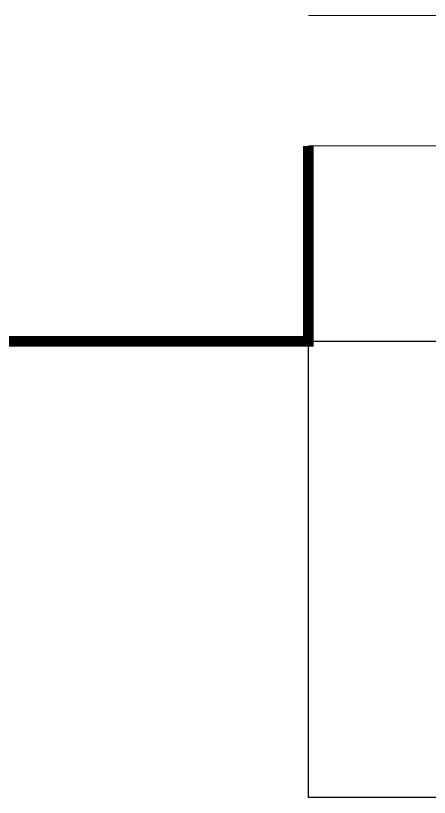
# Model space of a CAD drawing. Extents: x -518115 to 389031, y -231062 to 1628073.
# Drawn here: x 54742 to 55059, y 594849 to 595449 of the extents above; entities that cross this region are included whole.
import ezdxf

# ---------------------------------------------------------------- set-up
doc = ezdxf.new("R2010")
doc.units = 0
doc.header["$LTSCALE"] = 1000
doc.header["$MEASUREMENT"] = 0
doc.linetypes.add('DASH', pattern=[0.35, 0.25, -0.1])
doc.layers.add('平面-栏杆', color=135, linetype='Continuous', lineweight=15)
doc.layers.add('平面-看线', color=45, linetype='Continuous', lineweight=15)
doc.layers.add('看线', color=251, linetype='Continuous')

msp = doc.modelspace()

# ---------------------------------------------------------------- linework, layer by layer
at = {"color": 30, "const_width": 8}
msp.add_lwpolyline([(54966.58, 595348.81), (54966.58, 595198.81), (54666.58, 595198.81), (54666.58, 595348.81)], dxfattribs=at)
at = {"layer": '平面-栏杆'}
msp.add_lwpolyline([(54966.58, 595448.81), (59616.58, 595448.81)], dxfattribs=at)
at = {"layer": '平面-看线', "linetype": 'DASH'}
msp.add_lwpolyline([(54966.58, 595348.81), (59616.58, 595348.81)], dxfattribs=at)
at = {"layer": '看线', "color": 202, "ltscale": 0.5}
for points in [[(56966.58, 595198.81), (56966.58, 594848.81), (54966.58, 594848.81), (54966.58, 595198.81)], [(59616.58, 595198.81), (54966.58, 595198.81)]]:
    msp.add_lwpolyline(points, dxfattribs=at)

doc.saveas('drawing.dxf')
